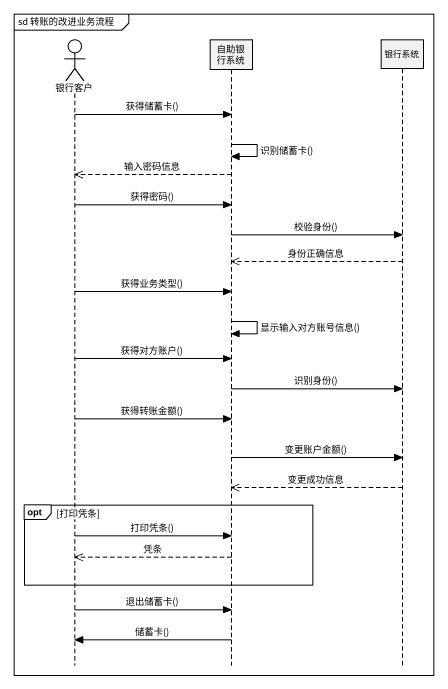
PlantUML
@startuml
mainframe sd 转账的改进业务流程
hide footbox
actor 银行客户
participant 自助银行系统
participant 银行系统

银行客户 -> 自助银行系统 : 获得储蓄卡()
自助银行系统 -> 自助银行系统 : 识别储蓄卡()
自助银行系统 -->> 银行客户 : 输入密码信息
银行客户 -> 自助银行系统 : 获得密码()
自助银行系统 -> 银行系统 : 校验身份()
银行系统 -->> 自助银行系统 : 身份正确信息
银行客户 -> 自助银行系统 : 获得业务类型()
自助银行系统 -> 自助银行系统 : 显示输入对方账号信息()
银行客户 -> 自助银行系统 : 获得对方账户()
自助银行系统 -> 银行系统 : 识别身份()
银行客户 -> 自助银行系统 : 获得转账金额()
自助银行系统 -> 银行系统 : 变更账户金额()
银行系统 -->> 自助银行系统 : 变更成功信息
opt 打印凭条
  银行客户 -> 自助银行系统 : 打印凭条()
  自助银行系统 -->> 银行客户 : 凭条
end
银行客户 -> 自助银行系统 : 退出储蓄卡()
自助银行系统 -> 银行客户 : 储蓄卡()
@enduml
